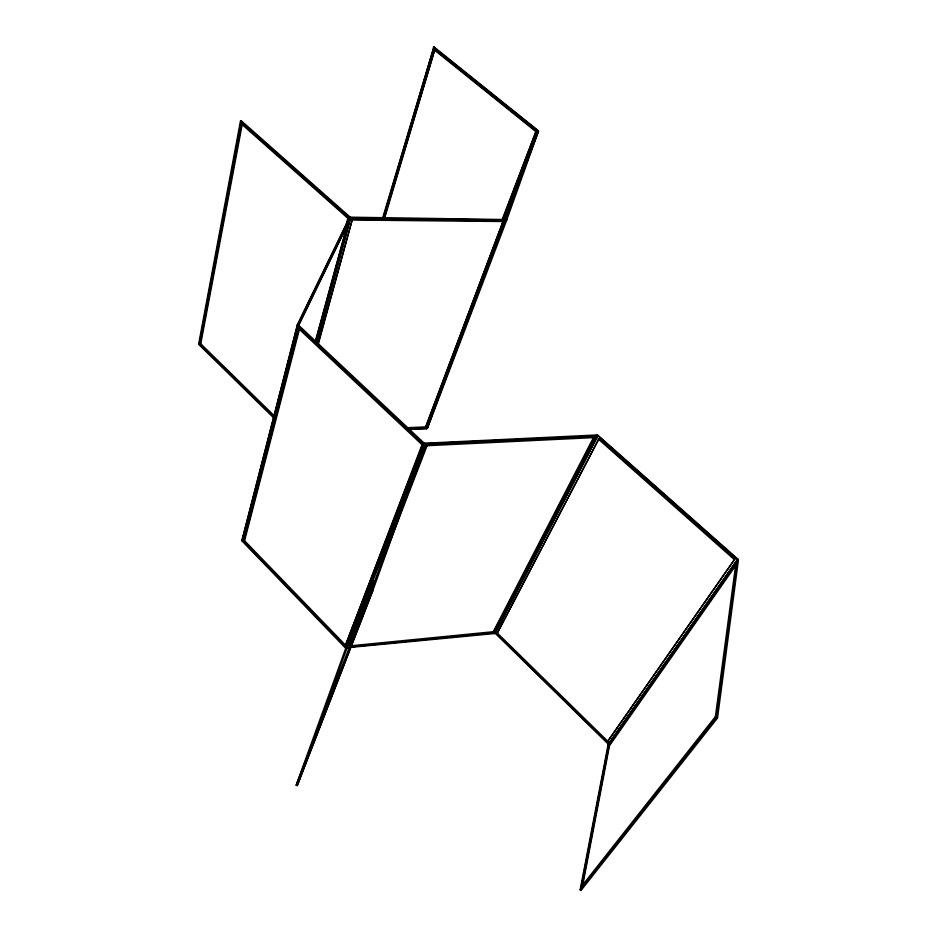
<?xml version="1.0" encoding="UTF-8"?>
<svg xmlns="http://www.w3.org/2000/svg" width="937" height="937" viewBox="0 0 937 937"><rect width="100%" height="100%" fill="white"/><g stroke="black" fill="none" stroke-linecap="round" stroke-linejoin="round"><path stroke-width="1.41" d="M737.114 563.57L609.495 745.665L582.381 887.105L581.291 886.707L715.399 716.629L735.92 563.125L737.114 563.57L735.58 575.154M424.965 443.213L425.293 444.197L372.821 590.638L297.252 785.628L296.162 785.229L345.917 647.83L494.888 633.529L598.099 435.389L737.911 559.131L737.208 559.74L716.196 717.543L717.519 718.035L738.403 560.185L596.951 434.967L424.965 443.213L422.868 448.647M717.519 718.035L581.233 890.15L580.144 889.752L716.723 717.11L717.297 712.764M717.683 709.871L718.257 705.526M718.644 702.621L719.218 698.276M719.604 695.383L723.844 663.513M724.219 660.62L726.725 641.786M727.112 638.893L732.312 599.785M732.687 596.881L735.194 578.047M273.815 418.007L198.597 344.277L240.469 121.084L241.289 120.768L350.661 217.571L316.542 343.399M198.597 344.277L199.323 343.914L241.289 120.768M273.979 416.614L200.026 344.16L241.547 124.059L242.367 123.743L348.693 217.923L346.772 224.939M200.026 344.16L200.752 343.797L242.367 123.743M581.233 890.15L609.109 744.903L738.403 560.185M580.144 889.752L608.113 744.54L737.208 559.74M581.291 886.707L608.488 745.302L735.92 563.125M297.252 785.628L346.924 648.205L241.945 540.192L297.345 324.706L349.606 217.173L506.929 219.574L427.377 428.361L407.595 428.865M242.952 537.463L297.661 324.846L348.505 220.183L349.56 220.582L316.038 342.778M346.678 647.291L346.151 648.755L242.133 541.036L297.591 325.596L298.493 325.127L350.661 217.571L349.852 217.946L315.57 343.036M297.345 324.706L298.493 325.127L242.917 540.555L242.133 541.036M243.784 541.211L298.774 328.817L299.676 328.348L422.903 444.173L345.144 646.12L243.784 541.211L244.569 540.731L299.676 328.348M345.577 226.719L347.885 218.298L348.693 217.923M315.441 341.021L348.505 220.183M315.359 342.286L349.606 217.173M316.331 342.637L350.661 217.571M317.866 344.23L352.359 219.281L503.298 220.792L425.457 427.623L406.623 428.455M318.088 344.98L352.359 219.281M382.39 218.883L433.948 46.85L538.189 130.594L504.516 219.352M382.999 218.59L433.948 46.85M383.936 218.696L434.815 49.556L536.151 131.039L502.583 219.797M384.545 218.403L434.815 49.556M505.746 219.551L538.189 130.594M506.765 219.926L538.494 131.239L433.292 47.108M427.377 428.361L440.601 391.713M441.561 389.113L445.005 379.497M597.349 435.904L424.086 443.751L371.497 590.146L372.821 590.638M501.974 220.101L536.151 131.039M425.457 427.623L503.298 220.792M503.907 219.668L537.545 130.887M504.797 219.996L538.494 131.239M426.745 428.748L505.91 219.188L426.745 428.748L407.829 429.579M345.144 646.12L422.025 444.712L422.903 444.173M345.917 647.83L424.086 443.751M347.205 645.933L356.599 621.442M357.641 618.713L360.768 610.549M362.338 606.473L365.465 598.31M367.562 592.863L370.162 586.07M372.258 580.624L374.859 573.819M376.955 568.372L379.555 561.579M381.652 556.133L384.252 549.328M386.349 543.893L399.385 509.88M404.081 497.629L405.135 494.912M410.874 479.943L411.917 477.226M418.171 460.899L419.226 458.181M346.151 648.755L403.542 499.152M404.585 496.423L408.239 486.912M409.282 484.183L412.936 474.672M413.978 471.943L424.414 444.747L425.293 444.197L298.493 325.127M425.293 444.197L346.749 648.767L345.741 648.392L422.821 447.16L424.028 447.605M349.173 645.944L374.32 580.682M391.092 537.17L426.733 444.712L593.953 436.63L594.351 437.579L493.565 632.604L350.86 646.717M383.514 558.522L427.061 445.707L426.733 444.712M296.162 785.229L371.649 589.584L372.973 590.076L298.376 782.571L297.287 782.172M241.945 540.192L244.37 534.875M298.809 325.28L349.56 220.582M493.565 632.604L493.272 631.725L593.953 436.63M609.109 744.903L494.595 632.651L596.951 434.967M494.888 633.529L598.099 435.389M496.915 633.845L599.071 438.528L734.948 558.885L607.27 741.975L496.915 633.845L599.071 438.528M607.27 741.975L734.948 558.885M608.113 744.54L737.911 559.131M350.625 645.804L493.272 631.725M351.035 646.858L494.595 632.651M427.061 445.707L594.351 437.579M406.389 427.74L425.222 426.921M350.918 218.333L506.214 219.926M352.605 220.043L503.614 221.53M715.399 716.629L716.723 717.11M608.488 745.302L609.495 745.665M427.424 425.562L428.291 425.89M536.55 133.581L537.487 133.932M434.147 49.802L535.507 131.332M240.469 121.084L349.852 217.946M598.321 439.043L734.233 559.494M241.547 124.059L347.885 218.298M297.591 325.596L424.414 444.747M298.774 328.817L422.025 444.712M497.594 633.33L607.914 741.378M200.752 343.797L273.651 415.196M495.556 633.014L608.757 743.955M199.323 343.914L274.529 417.609M244.569 540.731L345.917 645.581"/></g></svg>
